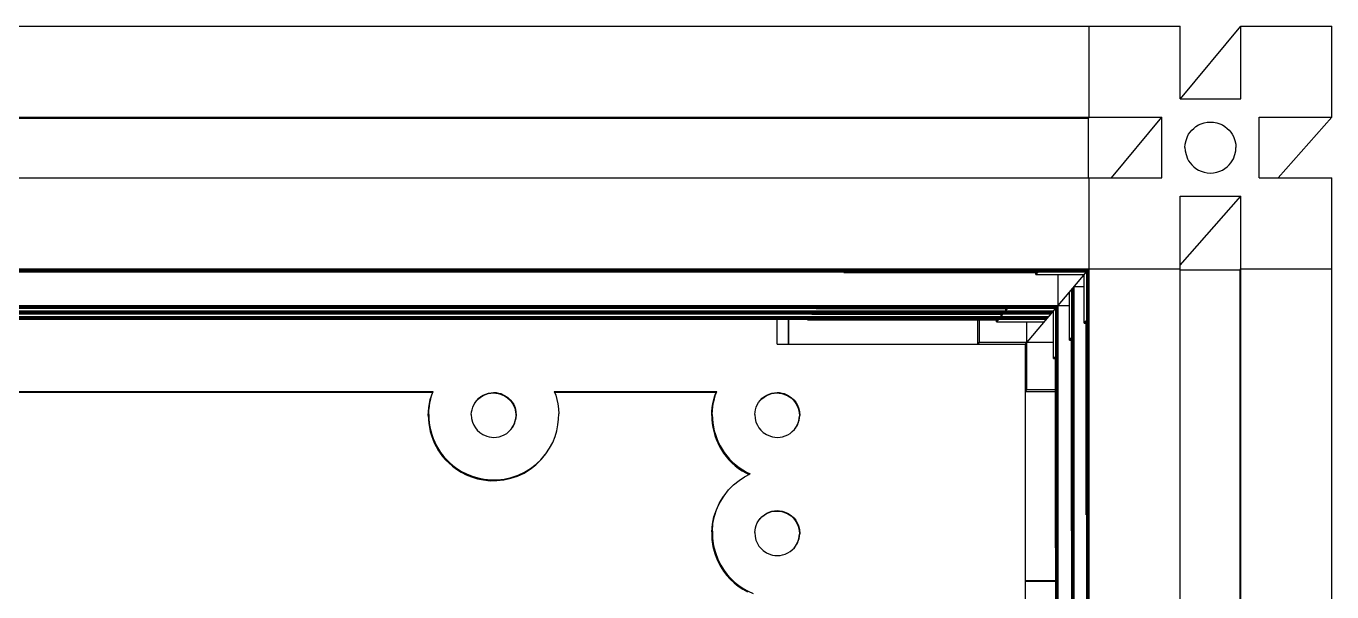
# Model space of a CAD drawing. Header units: millimetres. Extents: x -226 to 218, y -257 to 254.
# Drawn here: x 109.1 to 218.4, y 206.6 to 253.9 of the extents above; entities that cross this region are included whole.
import ezdxf

# ---------------------------------------------------------------- set-up
doc = ezdxf.new("R2010")
doc.units = ezdxf.units.MM
doc.layers.add('VISIBLE', color=7, linetype='Continuous')

msp = doc.modelspace()

# ---------------------------------------------------------------- linework, layer by layer
at = {"layer": 'VISIBLE'}
for p, q in [((-205.68, 253.92), (205.68, 253.92)), ((198.06, 246.31), (198.06, 253.92)), ((205.68, 247.83), (205.68, 253.92)), ((205.7, 247.83), (210.76, 253.92)), ((210.76, 247.83), (210.76, 253.92)), ((210.76, 253.92), (218.37, 253.92)), ((218.37, 246.31), (218.37, 253.92)), ((205.68, 247.83), (210.76, 247.83)), ((-204.15, 246.31), (204.15, 246.31)), ((-198, 246.23), (198, 246.23)), ((198, 246.23), (198.06, 246.31)), ((198, 241.23), (198, 246.23)), ((199.94, 241.23), (204.15, 246.31)), ((204.15, 241.23), (204.15, 246.31)), ((207.44, 245.75), (207.69, 245.83)), ((207.69, 245.83), (207.95, 245.88)), ((207.95, 245.88), (208.22, 245.9)), ((208.22, 245.9), (208.48, 245.88)), ((208.48, 245.88), (208.74, 245.83)), ((208.74, 245.83), (208.99, 245.75)), ((212.28, 241.23), (212.28, 246.31)), ((212.28, 246.31), (218.37, 246.31)), ((213.87, 241.23), (218.37, 246.31)), ((206.3, 244.7), (206.39, 244.87)), ((206.39, 244.87), (206.51, 245.05)), ((206.51, 245.05), (206.65, 245.21)), ((206.65, 245.21), (206.81, 245.37)), ((206.81, 245.37), (207, 245.52)), ((207, 245.52), (207.21, 245.65)), ((207.21, 245.65), (207.44, 245.75)), ((208.99, 245.75), (209.22, 245.65)), ((209.22, 245.65), (209.43, 245.52)), ((209.43, 245.52), (209.62, 245.37)), ((209.62, 245.37), (209.78, 245.21)), ((209.78, 245.21), (209.92, 245.05)), ((209.92, 245.05), (210.04, 244.87)), ((210.04, 244.87), (210.13, 244.7)), ((206.08, 243.77), (206.1, 244.05)), ((206.08, 243.77), (206.1, 243.48)), ((206.1, 244.05), (206.17, 244.36)), ((206.17, 244.36), (206.3, 244.7)), ((210.13, 244.7), (210.26, 244.36)), ((210.26, 244.36), (210.33, 244.05)), ((210.33, 244.05), (210.35, 243.77)), ((210.33, 243.48), (210.35, 243.77)), ((206.1, 243.48), (206.17, 243.17)), ((206.17, 243.17), (206.3, 242.83)), ((206.3, 242.83), (206.39, 242.66)), ((206.39, 242.66), (206.51, 242.49)), ((209.92, 242.49), (210.04, 242.66)), ((210.04, 242.66), (210.13, 242.83)), ((210.13, 242.83), (210.26, 243.17)), ((210.26, 243.17), (210.33, 243.48)), ((206.51, 242.49), (206.65, 242.32)), ((206.65, 242.32), (206.81, 242.16)), ((206.81, 242.16), (207, 242.01)), ((207, 242.01), (207.21, 241.88)), ((207.21, 241.88), (207.44, 241.78)), ((207.21, 241.88), (207.44, 241.78)), ((207.44, 241.78), (207.69, 241.7)), ((207.44, 241.78), (207.69, 241.7)), ((207.69, 241.7), (207.95, 241.65)), ((207.95, 241.65), (208.22, 241.63)), ((208.22, 241.63), (208.48, 241.65)), ((208.22, 241.63), (208.48, 241.65)), ((208.48, 241.65), (208.74, 241.7)), ((208.48, 241.65), (208.74, 241.7)), ((208.74, 241.7), (208.99, 241.78)), ((208.99, 241.78), (209.22, 241.88)), ((209.22, 241.88), (209.43, 242.01)), ((209.43, 242.01), (209.62, 242.16)), ((209.62, 242.16), (209.78, 242.32)), ((209.78, 242.32), (209.92, 242.49)), ((-204.15, 241.23), (204.15, 241.23)), ((198.06, -241.23), (198.06, 241.23)), ((212.28, 241.23), (218.37, 241.23)), ((218.37, -241.23), (218.37, 241.23)), ((205.68, -239.7), (205.68, 239.7)), ((205.68, 233.93), (210.76, 239.7)), ((205.68, 239.7), (210.76, 239.7)), ((210.76, -239.7), (210.76, 239.7)), ((-205.68, 233.61), (205.68, 233.61)), ((-197.98, 233.52), (197.98, 233.52)), ((-197.98, 233.46), (197.98, 233.46)), ((-197.86, 233.37), (197.86, 233.37)), ((177.53, 233.32), (177.53, 233.37)), ((177.53, 233.32), (177.57, 233.37)), ((177.53, 233.32), (193.76, 233.32)), ((192.73, 227.32), (198.06, 233.61)), ((193.6, 233.14), (193.6, 233.32)), ((193.6, 233.14), (193.76, 233.32)), ((193.6, 233.14), (197.66, 233.14)), ((195.48, 142.39), (195.48, 233.14)), ((197.66, 229.08), (197.66, 233.14)), ((197.86, -233.37), (197.86, 233.37)), ((197.93, -233.52), (197.93, 233.52)), ((197.98, -233.52), (197.98, 233.52)), ((205.68, 233.54), (210.69, 233.54)), ((210.69, 233.54), (210.76, 233.61)), ((210.69, -233.54), (210.69, 233.54)), ((210.76, 233.61), (218.37, 233.61)), ((196.42, 227.65), (196.42, 231.68)), ((196.62, 142.39), (196.62, 231.91)), ((196.69, 142.39), (196.69, 232)), ((196.69, 232), (196.74, 232)), ((196.74, 142.39), (196.74, 232.05)), ((196.82, 142.39), (196.82, 232.14)), ((196.82, 232.14), (197.66, 232.14)), ((-196.42, 230.56), (196.42, 230.56)), ((-195.41, 230.48), (195.41, 230.48)), ((-195.41, 230.42), (195.41, 230.42)), ((-195.28, 230.33), (195.28, 230.33)), ((-195.08, 230.09), (195.08, 230.09)), ((-195, 230.01), (195, 230.01)), ((-194.96, 229.95), (194.96, 229.95)), ((-194.88, 229.86), (194.88, 229.86)), ((-194.69, 229.63), (194.69, 229.63)), ((-194.62, 229.55), (194.62, 229.55)), ((-194.57, 229.49), (194.57, 229.49)), ((174.86, 229.82), (174.86, 229.86)), ((174.86, 229.82), (174.9, 229.86)), ((174.86, 229.82), (190.85, 229.82)), ((175.22, 230.29), (175.22, 230.33)), ((175.22, 230.29), (175.25, 230.33)), ((175.22, 230.29), (191.24, 230.29)), ((190.69, 229.63), (190.69, 229.82)), ((190.69, 229.63), (190.85, 229.82)), ((191.09, 230.1), (191.09, 230.29)), ((191.09, 230.1), (191.24, 230.29)), ((191.09, 230.1), (195.09, 230.1)), ((194.57, 229.49), (194.57, 229.55)), ((194.96, 229.95), (194.96, 230.01)), ((195.08, 230.09), (195.08, 230.1)), ((195.09, 226.1), (195.09, 230.1)), ((195.28, 148.36), (195.28, 230.33)), ((195.36, 148.36), (195.36, 230.48)), ((195.41, 148.36), (195.41, 230.48)), ((-194.49, 229.4), (194.49, 229.4)), ((171.97, 227.32), (171.97, 229.4)), ((172.91, 227.32), (172.91, 229.4)), ((172.94, 227.32), (172.94, 229.4)), ((174.51, 229.36), (174.51, 229.4)), ((174.51, 229.36), (174.55, 229.4)), ((174.51, 229.36), (190.47, 229.36)), ((188.75, 227.32), (188.75, 229.36)), ((188.9, 227.48), (188.9, 229.36)), ((190.31, 229.17), (190.31, 229.36)), ((190.31, 229.17), (190.47, 229.36)), ((190.31, 229.17), (194.3, 229.17)), ((192.86, 223.52), (192.86, 229.17)), ((197.66, 229.08), (197.82, 229.27)), ((197.66, 229.08), (197.82, 229.08)), ((197.82, 213.04), (197.82, 229.27)), ((171.97, 227.32), (192.73, 227.32)), ((188.77, 227.32), (188.9, 227.48)), ((188.9, 227.48), (195.09, 227.48)), ((192.73, 148.36), (192.73, 227.32)), ((196.42, 227.65), (196.58, 227.83)), ((196.42, 227.65), (196.58, 227.65)), ((196.58, 211.7), (196.58, 227.83)), ((195.09, 226.1), (195.24, 226.28)), ((195.24, 210.26), (195.24, 226.28)), ((195.09, 226.1), (195.24, 226.1)), ((64.36, 223.36), (143.19, 223.36)), ((64.39, 223.3), (143.14, 223.3)), ((142.94, 222.68), (143.04, 222.99)), ((142.94, 222.68), (143.04, 222.99)), ((142.99, 222.74), (143.08, 223.06)), ((143.04, 222.99), (143.14, 223.3)), ((143.08, 223.06), (143.19, 223.36)), ((143.14, 223.3), (143.19, 223.36)), ((146.97, 222.74), (147.15, 222.89)), ((146.99, 222.78), (147.17, 222.92)), ((147.15, 222.89), (147.35, 223.01)), ((147.15, 222.89), (147.35, 223.01)), ((147.17, 222.92), (147.37, 223.05)), ((147.35, 223.01), (147.56, 223.11)), ((147.35, 223.01), (147.56, 223.11)), ((147.37, 223.05), (147.58, 223.14)), ((147.56, 223.11), (147.78, 223.18)), ((147.56, 223.11), (147.78, 223.18)), ((147.58, 223.14), (147.8, 223.21)), ((147.78, 223.18), (148, 223.22)), ((147.8, 223.21), (148.02, 223.25)), ((148, 223.22), (148.21, 223.23)), ((148.02, 223.25), (148.24, 223.27)), ((148.21, 223.23), (148.42, 223.22)), ((148.24, 223.27), (148.45, 223.26)), ((148.42, 223.22), (148.62, 223.19)), ((148.45, 223.26), (148.65, 223.22)), ((148.62, 223.19), (148.81, 223.14)), ((148.65, 223.22), (148.83, 223.17)), ((148.81, 223.14), (149.14, 223)), ((148.83, 223.17), (149.16, 223.03)), ((149.14, 223), (149.4, 222.82)), ((149.16, 223.03), (149.42, 222.85)), ((153.31, 223.36), (153.43, 223.04)), ((153.31, 223.36), (166.91, 223.36)), ((153.34, 223.3), (166.86, 223.3)), ((153.43, 223.04), (153.53, 222.69)), ((166.66, 222.68), (166.75, 222.99)), ((166.66, 222.68), (166.75, 222.99)), ((166.71, 222.74), (166.8, 223.06)), ((166.75, 222.99), (166.86, 223.3)), ((166.8, 223.06), (166.91, 223.36)), ((166.86, 223.3), (166.91, 223.36)), ((170.68, 222.74), (170.86, 222.89)), ((170.68, 222.74), (170.86, 222.89)), ((170.71, 222.78), (170.89, 222.92)), ((170.86, 222.89), (171.06, 223.01)), ((170.86, 222.89), (171.06, 223.01)), ((170.89, 222.92), (171.09, 223.05)), ((171.06, 223.01), (171.28, 223.11)), ((171.06, 223.01), (171.28, 223.11)), ((171.09, 223.05), (171.3, 223.14)), ((171.28, 223.11), (171.49, 223.18)), ((171.28, 223.11), (171.49, 223.18)), ((171.3, 223.14), (171.52, 223.21)), ((171.49, 223.18), (171.71, 223.22)), ((171.52, 223.21), (171.74, 223.25)), ((171.71, 223.22), (171.93, 223.23)), ((171.74, 223.25), (171.96, 223.27)), ((171.93, 223.23), (172.14, 223.22)), ((171.96, 223.27), (172.17, 223.26)), ((172.14, 223.22), (172.34, 223.19)), ((172.17, 223.26), (172.37, 223.22)), ((172.34, 223.19), (172.53, 223.14)), ((172.37, 223.22), (172.55, 223.17)), ((172.53, 223.14), (172.85, 223)), ((172.55, 223.17), (172.88, 223.03)), ((172.85, 223), (173.12, 222.82)), ((172.88, 223.03), (173.14, 222.85)), ((192.73, 223.36), (192.86, 223.52)), ((192.73, 223.34), (195.24, 223.34)), ((192.86, 223.52), (195.24, 223.52)), ((142.78, 221.69), (142.82, 222.02)), ((142.82, 222.02), (142.87, 222.36)), ((142.82, 222.02), (142.87, 222.36)), ((142.83, 221.75), (142.86, 222.09)), ((142.86, 222.09), (142.91, 222.42)), ((142.87, 222.36), (142.94, 222.68)), ((142.91, 222.42), (142.99, 222.74)), ((146.39, 221.64), (146.43, 221.83)), ((146.43, 221.83), (146.49, 222.03)), ((146.49, 222.03), (146.57, 222.23)), ((146.57, 222.23), (146.69, 222.43)), ((146.68, 222.41), (146.8, 222.58)), ((146.68, 222.41), (146.8, 222.58)), ((146.69, 222.43), (146.83, 222.61)), ((146.8, 222.58), (146.97, 222.74)), ((146.8, 222.58), (146.97, 222.74)), ((146.83, 222.61), (146.99, 222.78)), ((149.4, 222.82), (149.61, 222.63)), ((149.42, 222.85), (149.63, 222.66)), ((149.61, 222.63), (149.76, 222.44)), ((149.63, 222.66), (149.79, 222.47)), ((149.76, 222.44), (149.89, 222.22)), ((149.79, 222.47), (149.92, 222.25)), ((149.89, 222.22), (150.01, 221.96)), ((149.92, 222.25), (150.03, 221.99)), ((150.01, 221.96), (150.08, 221.65)), ((150.03, 221.99), (150.1, 221.69)), ((153.53, 222.69), (153.61, 222.31)), ((153.61, 222.31), (153.66, 221.9)), ((153.66, 221.9), (153.69, 221.48)), ((166.5, 221.69), (166.53, 222.02)), ((166.53, 222.02), (166.58, 222.36)), ((166.53, 222.02), (166.58, 222.36)), ((166.55, 221.75), (166.58, 222.09)), ((166.58, 222.36), (166.66, 222.68)), ((166.58, 222.09), (166.63, 222.42)), ((166.63, 222.42), (166.71, 222.74)), ((170.11, 221.64), (170.15, 221.83)), ((170.15, 221.83), (170.21, 222.03)), ((170.21, 222.03), (170.29, 222.23)), ((170.29, 222.23), (170.41, 222.43)), ((170.41, 222.43), (170.55, 222.61)), ((170.41, 222.43), (170.55, 222.61)), ((170.52, 222.58), (170.68, 222.74)), ((170.52, 222.58), (170.68, 222.74)), ((170.55, 222.61), (170.71, 222.78)), ((173.12, 222.82), (173.32, 222.63)), ((173.14, 222.85), (173.35, 222.66)), ((173.32, 222.63), (173.48, 222.44)), ((173.35, 222.66), (173.51, 222.47)), ((173.48, 222.44), (173.61, 222.22)), ((173.51, 222.47), (173.64, 222.25)), ((173.61, 222.22), (173.72, 221.96)), ((173.64, 222.25), (173.75, 221.99)), ((173.72, 221.96), (173.8, 221.65)), ((173.75, 221.99), (173.82, 221.69)), ((142.77, 221.35), (142.78, 221.69)), ((142.77, 221.35), (142.78, 221.01)), ((142.78, 221.01), (142.81, 220.67)), ((142.81, 221.42), (142.83, 221.75)), ((142.81, 221.42), (142.82, 221.07)), ((142.82, 221.07), (142.85, 220.73)), ((142.85, 220.73), (142.91, 220.4)), ((146.37, 221.44), (146.39, 221.64)), ((146.37, 221.44), (146.4, 221.09)), ((146.4, 221.09), (146.47, 220.78)), ((146.47, 220.78), (146.58, 220.52)), ((149.9, 220.51), (149.99, 220.71)), ((149.93, 220.54), (150.01, 220.74)), ((149.99, 220.71), (150.05, 220.91)), ((150.01, 220.74), (150.07, 220.94)), ((150.05, 220.91), (150.09, 221.11)), ((150.07, 220.94), (150.11, 221.14)), ((150.08, 221.65), (150.11, 221.3)), ((150.09, 221.11), (150.11, 221.3)), ((150.1, 221.69), (150.13, 221.33)), ((150.11, 221.14), (150.13, 221.33)), ((153.62, 220.56), (153.67, 221.03)), ((153.67, 221.03), (153.69, 221.48)), ((166.49, 221.35), (166.5, 221.69)), ((166.49, 221.35), (166.49, 221.01)), ((166.49, 221.01), (166.52, 220.67)), ((166.53, 221.42), (166.55, 221.75)), ((166.53, 221.42), (166.54, 221.07)), ((166.54, 221.07), (166.57, 220.73)), ((166.57, 220.73), (166.63, 220.4)), ((170.09, 221.44), (170.11, 221.64)), ((170.09, 221.44), (170.12, 221.09)), ((170.12, 221.09), (170.19, 220.78)), ((170.19, 220.78), (170.31, 220.52)), ((173.62, 220.51), (173.71, 220.71)), ((173.65, 220.54), (173.73, 220.74)), ((173.71, 220.71), (173.77, 220.91)), ((173.73, 220.74), (173.79, 220.94)), ((173.77, 220.91), (173.81, 221.11)), ((173.79, 220.94), (173.83, 221.14)), ((173.8, 221.65), (173.82, 221.3)), ((173.81, 221.11), (173.82, 221.3)), ((173.82, 221.69), (173.85, 221.33)), ((173.83, 221.14), (173.85, 221.33)), ((142.81, 220.67), (142.86, 220.33)), ((142.86, 220.33), (142.94, 220)), ((142.86, 220.33), (142.94, 220)), ((142.91, 220.4), (142.98, 220.06)), ((142.94, 220), (143.03, 219.67)), ((142.94, 220), (143.03, 219.67)), ((142.98, 220.06), (143.07, 219.74)), ((143.03, 219.67), (143.14, 219.35)), ((143.07, 219.74), (143.18, 219.42)), ((146.58, 220.52), (146.71, 220.31)), ((146.71, 220.31), (146.87, 220.11)), ((146.87, 220.11), (147.08, 219.92)), ((147.08, 219.92), (147.34, 219.74)), ((147.34, 219.74), (147.67, 219.6)), ((147.67, 219.6), (147.86, 219.55)), ((148.7, 219.56), (148.92, 219.63)), ((148.7, 219.56), (148.92, 219.63)), ((148.92, 219.63), (149.13, 219.73)), ((148.92, 219.63), (149.13, 219.73)), ((149.13, 219.73), (149.33, 219.85)), ((149.13, 219.73), (149.33, 219.85)), ((149.33, 219.85), (149.51, 220)), ((149.33, 219.85), (149.51, 220)), ((149.51, 220), (149.68, 220.17)), ((149.51, 220), (149.68, 220.17)), ((149.68, 220.17), (149.81, 220.35)), ((149.68, 220.17), (149.81, 220.35)), ((149.8, 220.33), (149.9, 220.51)), ((149.8, 220.33), (149.9, 220.51)), ((149.81, 220.35), (149.93, 220.54)), ((153.38, 219.58), (153.53, 220.07)), ((153.53, 220.07), (153.62, 220.56)), ((166.52, 220.67), (166.58, 220.33)), ((166.58, 220.33), (166.65, 220)), ((166.58, 220.33), (166.65, 220)), ((166.63, 220.4), (166.7, 220.06)), ((166.65, 220), (166.74, 219.67)), ((166.7, 220.06), (166.79, 219.74)), ((166.74, 219.67), (166.85, 219.35)), ((166.79, 219.74), (166.9, 219.42)), ((170.31, 220.52), (170.43, 220.31)), ((170.43, 220.31), (170.59, 220.11)), ((170.59, 220.11), (170.8, 219.92)), ((170.8, 219.92), (171.06, 219.74)), ((171.06, 219.74), (171.39, 219.6)), ((171.39, 219.6), (171.58, 219.55)), ((172.42, 219.56), (172.64, 219.63)), ((172.42, 219.56), (172.64, 219.63)), ((172.64, 219.63), (172.85, 219.73)), ((172.64, 219.63), (172.85, 219.73)), ((172.85, 219.73), (173.05, 219.85)), ((172.85, 219.73), (173.05, 219.85)), ((173.05, 219.85), (173.23, 220)), ((173.05, 219.85), (173.23, 220)), ((173.23, 220), (173.4, 220.17)), ((173.23, 220), (173.4, 220.17)), ((173.39, 220.16), (173.51, 220.31)), ((173.39, 220.16), (173.51, 220.31)), ((173.4, 220.17), (173.53, 220.35)), ((173.4, 220.17), (173.53, 220.35)), ((173.51, 220.31), (173.62, 220.51)), ((173.51, 220.31), (173.62, 220.51)), ((173.53, 220.35), (173.65, 220.54)), ((143.14, 219.35), (143.27, 219.05)), ((143.14, 219.35), (143.27, 219.05)), ((143.18, 219.42), (143.31, 219.11)), ((143.27, 219.05), (143.42, 218.75)), ((143.27, 219.05), (143.42, 218.75)), ((143.31, 219.11), (143.46, 218.81)), ((143.42, 218.75), (143.58, 218.47)), ((143.42, 218.75), (143.58, 218.47)), ((143.46, 218.81), (143.63, 218.53)), ((143.63, 218.53), (143.8, 218.26)), ((147.86, 219.55), (148.05, 219.52)), ((148.05, 219.52), (148.26, 219.51)), ((148.26, 219.51), (148.48, 219.52)), ((148.48, 219.52), (148.7, 219.56)), ((148.48, 219.52), (148.7, 219.56)), ((152.6, 218.13), (152.92, 218.6)), ((152.92, 218.6), (153.18, 219.09)), ((153.18, 219.09), (153.38, 219.58)), ((166.85, 219.35), (166.99, 219.05)), ((166.85, 219.35), (166.99, 219.05)), ((166.9, 219.42), (167.03, 219.11)), ((166.99, 219.05), (167.13, 218.75)), ((166.99, 219.05), (167.13, 218.75)), ((167.03, 219.11), (167.18, 218.81)), ((167.13, 218.75), (167.3, 218.47)), ((167.13, 218.75), (167.3, 218.47)), ((167.18, 218.81), (167.35, 218.53)), ((167.35, 218.53), (167.52, 218.26)), ((171.58, 219.55), (171.77, 219.52)), ((171.77, 219.52), (171.98, 219.51)), ((171.98, 219.51), (172.2, 219.52)), ((172.2, 219.52), (172.42, 219.56)), ((172.2, 219.52), (172.42, 219.56)), ((143.58, 218.47), (143.76, 218.2)), ((143.58, 218.47), (143.76, 218.2)), ((143.76, 218.2), (143.97, 217.92)), ((143.8, 218.26), (144.01, 217.98)), ((143.97, 217.92), (144.21, 217.64)), ((144.01, 217.98), (144.25, 217.71)), ((144.21, 217.64), (144.48, 217.37)), ((144.25, 217.71), (144.52, 217.43)), ((144.52, 217.43), (144.83, 217.16)), ((151.76, 217.21), (152.19, 217.62)), ((151.81, 217.28), (152.23, 217.69)), ((151.81, 217.28), (152.23, 217.69)), ((152.19, 217.62), (152.56, 218.07)), ((152.23, 217.69), (152.6, 218.13)), ((152.23, 217.69), (152.6, 218.13)), ((152.56, 218.07), (152.6, 218.13)), ((167.3, 218.47), (167.48, 218.2)), ((167.3, 218.47), (167.48, 218.2)), ((167.48, 218.2), (167.69, 217.91)), ((167.52, 218.26), (167.74, 217.98)), ((167.69, 217.91), (167.92, 217.64)), ((167.74, 217.98), (167.97, 217.7)), ((167.92, 217.64), (168.18, 217.38)), ((167.97, 217.7), (168.23, 217.45)), ((168.23, 217.45), (168.5, 217.21)), ((144.48, 217.37), (144.79, 217.1)), ((144.79, 217.1), (145.13, 216.84)), ((144.83, 217.16), (145.17, 216.91)), ((145.13, 216.84), (145.51, 216.6)), ((145.17, 216.91), (145.55, 216.67)), ((145.51, 216.6), (145.93, 216.39)), ((145.55, 216.67), (145.97, 216.45)), ((145.93, 216.39), (146.39, 216.2)), ((145.97, 216.45), (146.43, 216.27)), ((149.71, 216.15), (150.28, 216.34)), ((150.23, 216.28), (150.78, 216.53)), ((150.23, 216.28), (150.78, 216.53)), ((150.28, 216.34), (150.82, 216.6)), ((150.78, 216.53), (151.29, 216.85)), ((150.78, 216.53), (151.29, 216.85)), ((150.82, 216.6), (151.33, 216.91)), ((151.29, 216.85), (151.76, 217.21)), ((151.33, 216.91), (151.81, 217.28)), ((168.18, 217.38), (168.45, 217.14)), ((168.45, 217.14), (168.73, 216.92)), ((168.5, 217.21), (168.78, 216.99)), ((168.73, 216.92), (169.03, 216.72)), ((168.78, 216.99), (169.08, 216.79)), ((169.03, 216.72), (169.34, 216.54)), ((169.08, 216.79), (169.39, 216.6)), ((169.23, 216.2), (169.71, 216.45)), ((169.34, 216.54), (169.62, 216.4)), ((169.34, 216.54), (169.62, 216.4)), ((169.39, 216.6), (169.71, 216.45)), ((146.39, 216.2), (146.88, 216.05)), ((146.43, 216.27), (146.92, 216.12)), ((146.88, 216.05), (147.4, 215.95)), ((146.92, 216.12), (147.44, 216.01)), ((147.4, 215.95), (147.95, 215.89)), ((147.44, 216.01), (147.99, 215.96)), ((147.95, 215.89), (148.51, 215.9)), ((147.99, 215.96), (148.56, 215.96)), ((148.51, 215.9), (149.09, 215.96)), ((148.51, 215.9), (149.09, 215.96)), ((148.56, 215.96), (149.13, 216.02)), ((149.09, 215.96), (149.67, 216.09)), ((149.09, 215.96), (149.67, 216.09)), ((149.13, 216.02), (149.71, 216.15)), ((149.67, 216.09), (150.23, 216.28)), ((167.9, 215.11), (168.32, 215.53)), ((168.32, 215.53), (168.77, 215.9)), ((168.77, 215.9), (169.23, 216.2)), ((167.14, 214.03), (167.47, 214.56)), ((167.14, 214.03), (167.47, 214.56)), ((167.19, 214.1), (167.52, 214.63)), ((167.47, 214.56), (167.49, 214.59)), ((167.49, 214.59), (167.52, 214.63)), ((167.52, 214.63), (167.9, 215.11)), ((166.67, 212.86), (166.88, 213.46)), ((166.72, 212.92), (166.92, 213.53)), ((166.88, 213.46), (167.14, 214.03)), ((166.88, 213.46), (167.14, 214.03)), ((166.92, 213.53), (167.19, 214.1)), ((170.86, 213.01), (171.06, 213.13)), ((170.86, 213.01), (171.06, 213.13)), ((170.89, 213.04), (171.09, 213.16)), ((171.06, 213.13), (171.28, 213.23)), ((171.06, 213.13), (171.28, 213.23)), ((171.09, 213.16), (171.3, 213.26)), ((171.28, 213.23), (171.49, 213.3)), ((171.28, 213.23), (171.49, 213.3)), ((171.3, 213.26), (171.52, 213.33)), ((171.49, 213.3), (171.71, 213.34)), ((171.52, 213.33), (171.74, 213.37)), ((171.71, 213.34), (171.93, 213.35)), ((171.74, 213.37), (171.96, 213.38)), ((171.93, 213.35), (172.14, 213.34)), ((171.96, 213.38), (172.17, 213.37)), ((172.14, 213.34), (172.34, 213.31)), ((172.17, 213.37), (172.37, 213.34)), ((172.34, 213.31), (172.53, 213.26)), ((172.37, 213.34), (172.55, 213.29)), ((172.53, 213.26), (172.85, 213.12)), ((172.55, 213.29), (172.88, 213.15)), ((172.85, 213.12), (173.12, 212.94)), ((172.88, 213.15), (173.14, 212.97)), ((197.82, 213.04), (197.86, 213.08)), ((166.49, 211.61), (166.54, 212.24)), ((166.49, 211.61), (166.54, 212.24)), ((166.54, 212.24), (166.67, 212.86)), ((166.54, 212.24), (166.67, 212.86)), ((166.54, 211.67), (166.59, 212.3)), ((166.59, 212.3), (166.72, 212.92)), ((170.11, 211.75), (170.15, 211.95)), ((170.15, 211.95), (170.21, 212.15)), ((170.21, 212.15), (170.29, 212.35)), ((170.29, 212.35), (170.41, 212.54)), ((170.41, 212.54), (170.55, 212.73)), ((170.41, 212.54), (170.55, 212.73)), ((170.53, 212.7), (170.68, 212.86)), ((170.53, 212.7), (170.68, 212.86)), ((170.55, 212.73), (170.71, 212.89)), ((170.68, 212.86), (170.86, 213.01)), ((170.71, 212.89), (170.89, 213.04)), ((173.12, 212.94), (173.32, 212.75)), ((173.14, 212.97), (173.35, 212.78)), ((173.32, 212.75), (173.48, 212.55)), ((173.35, 212.78), (173.51, 212.58)), ((173.48, 212.55), (173.61, 212.34)), ((173.51, 212.58), (173.64, 212.37)), ((173.61, 212.34), (173.72, 212.08)), ((173.64, 212.37), (173.75, 212.11)), ((173.72, 212.08), (173.8, 211.77)), ((173.75, 212.11), (173.82, 211.8)), ((197.82, 213.04), (197.86, 213.04)), ((166.49, 211.61), (166.5, 210.98)), ((166.5, 210.98), (166.59, 210.38)), ((166.54, 211.67), (166.55, 211.05)), ((166.55, 211.05), (166.64, 210.44)), ((170.09, 211.56), (170.11, 211.75)), ((170.09, 211.56), (170.12, 211.21)), ((170.12, 211.21), (170.19, 210.9)), ((170.19, 210.9), (170.31, 210.64)), ((173.71, 210.83), (173.77, 211.03)), ((173.73, 210.86), (173.79, 211.06)), ((173.77, 211.03), (173.81, 211.22)), ((173.79, 211.06), (173.83, 211.26)), ((173.8, 211.77), (173.82, 211.42)), ((173.81, 211.22), (173.82, 211.42)), ((173.82, 211.8), (173.85, 211.45)), ((173.83, 211.26), (173.85, 211.45)), ((196.58, 211.7), (196.62, 211.74)), ((196.58, 211.7), (196.62, 211.7)), ((166.59, 210.38), (166.74, 209.8)), ((166.64, 210.44), (166.79, 209.87)), ((166.74, 209.8), (166.94, 209.26)), ((166.79, 209.87), (166.99, 209.33)), ((170.31, 210.64), (170.43, 210.42)), ((170.43, 210.42), (170.59, 210.23)), ((170.59, 210.23), (170.8, 210.04)), ((170.8, 210.04), (171.06, 209.86)), ((171.06, 209.86), (171.39, 209.72)), ((172.64, 209.75), (172.85, 209.85)), ((172.64, 209.75), (172.85, 209.85)), ((172.85, 209.85), (173.05, 209.97)), ((172.85, 209.85), (173.05, 209.97)), ((173.05, 209.97), (173.23, 210.11)), ((173.05, 209.97), (173.23, 210.11)), ((173.23, 210.11), (173.4, 210.28)), ((173.23, 210.11), (173.4, 210.28)), ((173.39, 210.27), (173.51, 210.43)), ((173.39, 210.27), (173.51, 210.43)), ((173.4, 210.28), (173.53, 210.46)), ((173.51, 210.43), (173.62, 210.63)), ((173.51, 210.43), (173.62, 210.63)), ((173.53, 210.46), (173.65, 210.66)), ((173.62, 210.63), (173.71, 210.83)), ((173.65, 210.66), (173.73, 210.86)), ((195.24, 210.26), (195.28, 210.3)), ((195.24, 210.26), (195.28, 210.26)), ((166.94, 209.26), (167.19, 208.77)), ((166.99, 209.33), (167.24, 208.83)), ((167.19, 208.77), (167.48, 208.31)), ((167.24, 208.83), (167.52, 208.38)), ((171.39, 209.72), (171.58, 209.67)), ((171.58, 209.67), (171.77, 209.64)), ((171.77, 209.64), (171.98, 209.63)), ((171.98, 209.63), (172.2, 209.64)), ((172.2, 209.64), (172.42, 209.68)), ((172.2, 209.64), (172.42, 209.68)), ((172.42, 209.68), (172.64, 209.75)), ((172.42, 209.68), (172.64, 209.75)), ((167.48, 208.31), (167.73, 207.98)), ((167.52, 208.38), (167.78, 208.04)), ((167.73, 207.98), (168.02, 207.65)), ((167.78, 208.04), (168.07, 207.72)), ((168.02, 207.65), (168.35, 207.35)), ((168.02, 207.65), (168.35, 207.35)), ((168.07, 207.72), (168.4, 207.41)), ((168.35, 207.35), (168.7, 207.07)), ((168.35, 207.35), (168.7, 207.07)), ((168.4, 207.41), (168.75, 207.13)), ((168.7, 207.07), (169.08, 206.81)), ((168.7, 207.07), (169.08, 206.81)), ((168.75, 207.13), (169.13, 206.87)), ((169.08, 206.81), (169.48, 206.58)), ((169.13, 206.87), (169.53, 206.65)), ((169.53, 206.65), (169.96, 206.45)), ((192.73, 207.53), (195.28, 207.53)), ((192.73, 207.49), (195.28, 207.49))]:
    msp.add_line(p, q, dxfattribs=at)

doc.saveas('drawing.dxf')
